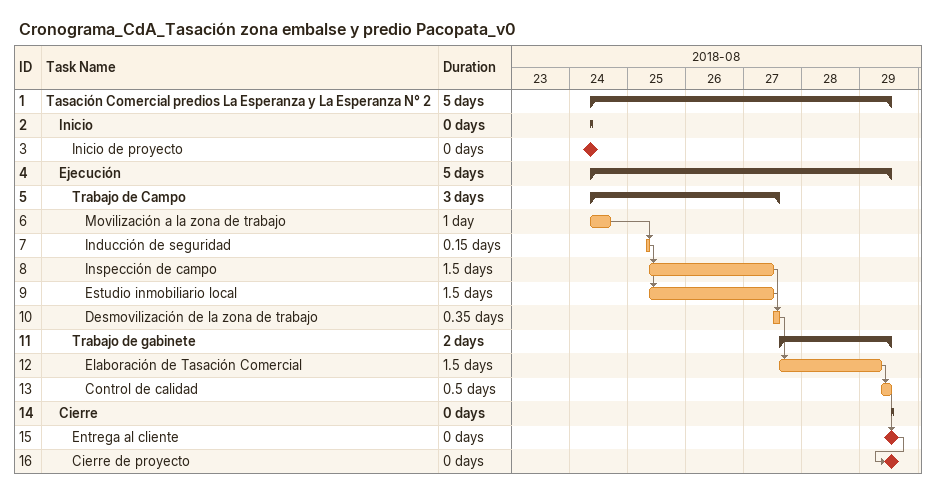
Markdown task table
Cronograma_CdA_Tasación zona embalse y predio Pacopata_v0

| ID | Level | Task | Duration | Start | Finish | Predecessors |
|---|---|---|---|---|---|---|
| 1 | 1 | **Tasación Comercial predios La Esperanza y La Esperanza N° 2** | 5d | 2018-08-24 | 2018-08-29 |  |
| 2 | 2 | **Inicio** | 0d | 2018-08-24 | 2018-08-24 |  |
| 3 | 3 | Inicio de proyecto | 0d | 2018-08-24 | 2018-08-24 |  |
| 4 | 2 | **Ejecución** | 5d | 2018-08-24 | 2018-08-29 |  |
| 5 | 3 | **Trabajo de Campo** | 3d | 2018-08-24 | 2018-08-27 |  |
| 6 | 4 | Movilización a la zona de trabajo | 1d | 2018-08-24 | 2018-08-24 |  |
| 7 | 4 | Inducción de seguridad | 0.15d | 2018-08-25 | 2018-08-25 | 6 |
| 8 | 4 | Inspección de campo | 1.5d | 2018-08-25 | 2018-08-27 | 7 |
| 9 | 4 | Estudio inmobiliario local | 1.5d | 2018-08-25 | 2018-08-27 | 7 |
| 10 | 4 | Desmovilización de la zona de trabajo | 0.35d | 2018-08-27 | 2018-08-27 | 9, 8 |
| 11 | 3 | **Trabajo de gabinete** | 2d | 2018-08-27 | 2018-08-29 |  |
| 12 | 4 | Elaboración de Tasación Comercial | 1.5d | 2018-08-27 | 2018-08-29 | 10 |
| 13 | 4 | Control de calidad | 0.5d | 2018-08-29 | 2018-08-29 | 12 |
| 14 | 2 | **Cierre** | 0d | 2018-08-29 | 2018-08-29 |  |
| 15 | 3 | Entrega al cliente | 0d | 2018-08-29 | 2018-08-29 | 13 |
| 16 | 3 | Cierre de proyecto | 0d | 2018-08-29 | 2018-08-29 | 15 |
